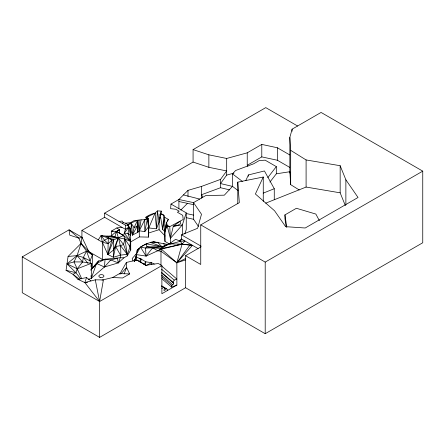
<?xml version="1.0" encoding="UTF-8"?>
<svg xmlns="http://www.w3.org/2000/svg" width="445" height="445" viewBox="0 0 445 445"><rect width="100%" height="100%" fill="white"/><g stroke="black" fill="none" stroke-linecap="round" stroke-linejoin="round"><path stroke-width="0.67" d="M88.121 279.505L91.325 278.264L104.442 266.994L118.292 262.9C123.526 252.988 119.483 241.385 116.429 231.367L111.311 231.133L111.378 235.839L114.254 236.968M81.919 237.975L81.919 230.404L104.62 217.299L104.62 213.138L125.401 225.137L125.401 229.292L123.571 235.5L113.714 239.899L113.364 257.243L120.5 255.135L127.242 254.329C132.204 244.361 129.451 234.103 131.603 223.818L127.782 224.441L125.618 223.195L123.232 222.684L122.191 223.284M98.3 239.855L101.071 235.594L107.684 236.2L108.313 238.069L107.846 254.479L113.364 257.243L115.656 246.491L118.281 237.764L124.917 238.998L130.724 241.479L130.724 249.962L127.242 255.897L123.871 257.844L118.292 262.9L110.744 259.952L105.053 259.201L98.718 260.965L91.364 269.214M135.975 260.497L136.181 256.365L134.357 261.254M130.491 242.024L139.352 236.912L148.513 237.113L148.786 227.957L148.018 218.172L146.538 218.645L145.76 217.243L146.605 217.36L155.099 213.111L157.413 210.891L161.218 211.091L160.845 213.461L163.871 215.208L164.717 217.299L168.26 219.34C164.149 225.927 164.85 234.014 164.945 241.407L169.845 244.233M164.945 241.407L164.717 217.299L162.62 229.347L165.117 231.962L164.989 229.386L166.219 225.621M127.782 224.441L130.491 229.386L132.41 235.099L137.772 232.335L137.561 220.253L127.782 224.441L127.659 225.248L128.883 227.106L128.038 233.492L130.724 241.479L123.571 235.5L119.321 233.047L119.466 229.781L116.857 227.929L111.311 231.133M140.748 262.394L141.004 258.973L136.087 257.065L134.401 261.282M90.997 275.716L91.325 278.264L96.537 263.451L98.718 260.965L90.786 270.115L96.537 263.451L104.442 266.994L105.053 259.201L120.5 257.711L123.871 257.844M146.538 218.645L144.736 219.685L139.352 230.766L137.772 232.335L139.012 220.08L139.352 236.912M90.986 266.572L91.325 263.334L82.559 261.949L73.959 261.905L67.006 263.841L75.917 272.685L80.584 278.67M151.194 264.625L151.417 262.667L145.827 261.821L141.004 258.973L139.196 258.701M79.433 279.154L73.086 274.387L66.06 270.332L68.079 256.454L81.04 243.426L82.025 237.319L69.07 229.837L22.25 256.871L22.25 292.715L99.608 337.377L185.582 287.737L265.203 333.711L422.75 242.753L422.75 171.141L321.073 112.44L292.104 129.167L289.845 137.416L289.845 173.044M145.265 265.593L145.827 261.821L143.952 264.519M104.62 213.138L193.074 162.069L208.866 167.309L226.683 170.947L220.531 179.402L201.607 186.383L187.996 190.36L178.907 199.488L170.986 204.06L170.624 208.655L175.82 209.256L179.202 211.214L177.405 212.248L182.734 215.33L183.201 219.463L169.74 226.672L167.264 226.11L166.636 222.405M148.018 218.172L147.278 219.58L141.082 219.836L139.352 230.766L144.781 231.65L148.513 226.8L148.018 218.172L146.605 217.36L148.068 215.914M119.722 274.176L126.347 262.472L136.804 259.997L145.954 265.276L158.287 263.496L161.885 265.576L161.885 293.728L176.865 285.078L176.865 262.828L192.446 245.334L182.049 244.188L168.761 243.81L162.069 246.808L160.984 251.269L160.984 265.431M86.23 282.831L84.867 282.586L77.964 279.349L73.086 274.387L75.917 272.685L77.235 268.791L82.559 261.949L83.343 257.438L86.541 251.175L81.04 243.426L78.848 238.136L69.07 229.837L69.793 235.188L78.848 238.136L82.025 237.319L88.633 251.269L92.382 254.896L92.382 267.801L91.242 268.268M159.966 217.577L159.088 222.122L156.462 228.819L148.786 227.957L147.278 219.58L144.781 231.65L144.736 219.685M160.339 215.63L161.218 211.091M159.494 220.125L159.088 222.122L159.088 229.687L165.117 235.995M159.766 218.79L160.033 217.46M132.41 235.099L137.171 226.21L134.062 227.64L131.603 223.818L132.41 235.099L134.062 227.64L137.561 220.253L137.171 226.21L137.772 232.335M170.391 243.86L170.391 238.364L173.283 226.244L180.13 221.237L180.525 223.696L177.249 225.587L173.283 226.244L182.372 224.87L186.255 212.877L170.986 204.06M117.124 231.133L119.466 229.781L116.429 231.367L114.827 237.196L118.281 237.764L123.565 244.489L127.242 254.329L127.242 255.897M167.231 290.641L167.537 289.545L161.724 285.874M170.313 244.088L180.509 241.246L184.953 241.012L182.049 244.188L176.865 262.828L160.984 251.269L157.83 250.791L152.68 247.815L146.894 246.808L145.515 248.06L146.071 256.075L136.181 254.579L137.205 250.157C141.349 245.484 147.301 243.282 153.163 241.663L167.759 244.483M135.03 260.759L136.087 257.065L136.181 258.245L136.181 254.579L140.487 247.097L146.249 243.832L162.069 246.808L167.765 244.839M170.391 238.364L169.74 226.672L166.786 224.964L164.945 230.799L167.264 226.11L170.391 238.364L182.372 224.87L182.372 234.576M77.235 270.148L77.235 268.791L73.959 261.905L77.102 255.619L81.04 243.426L88.633 251.269L86.541 251.175L77.102 255.619L67.006 263.841L77.235 268.791L81.73 278.804M184.825 233.931L186.255 229.509L186.255 212.877M167.648 221.226L168.26 219.34M90.897 280.839L86.541 277.563L84.867 282.586L99.608 301.532L99.608 337.377M134.34 261.154L136.32 255.352M124.122 273.859L126.591 267.467L126.347 262.472M102.239 235.984L101.071 235.594L102.333 242.186L107.846 254.479L113.481 250.057L118.281 237.764L111.378 235.839L105.843 236.384M113.714 239.899L107.846 254.479L111.912 240.15L113.714 239.899L101.071 235.594L104.531 240.256L108.141 243.699L111.912 240.15L108.313 238.069L104.531 240.256L102.333 242.186L102.333 259.402L103.629 259.769M164.989 229.386L166.786 224.964M145.76 217.243L150.733 214.373L155.099 213.111L148.786 227.957L148.38 225.971M192.446 245.334L182.049 244.188L180.509 241.246L181.471 238.998L181.471 234.843L197.597 228.296L201.49 214.245L193.531 202.625L178.907 199.488L178.907 208.699M245.796 180.609L248.377 174.946L264.441 170.958L274.27 188.725L274.27 199.744M237.775 203.766L237.775 182.144L263.262 177.021L255.391 194.003L274.582 210.791L285.629 226.672L305.209 227.996L358.036 197.491L345.871 179.797L340.158 165.712L306.093 159.944L290.685 150.343L289.845 137.416M161.73 276.862L171.598 285.34L172.877 284.845L173.75 283.343L172.994 282.247L174.229 280.1L176.865 279.076L162.008 266.316M113.481 250.057L115.656 246.491L120.528 245.668L123.565 244.489L124.917 238.998L123.571 235.5L116.429 231.367L111.378 235.839M139.257 261.771L141.004 258.973M289.745 154.916L277.352 147.762L261.788 144.419L247.236 152.824L226.683 158.47L226.683 175.102L220.531 183.562L232.329 186.366M189.77 245.273L176.865 262.828L161.346 249.133L146.071 256.075L140.487 247.097L145.515 248.06L152.68 247.815L162.069 246.808L157.519 242.286L150.605 242.492L162.069 246.808L146.894 246.808L146.249 243.832M130.724 241.479L124.272 233.124L128.883 227.106L130.491 229.386L130.491 234.042M267.834 177.588L276.312 166.619L265.148 160.172L259.251 160.55L253.628 163.799L235.605 170.507L232.49 173.878L232.49 186.355L224.336 195.177L205.807 195.533L193.531 202.625L193.531 219.257L198.459 226.449M269.954 182.044L276.312 173.817L276.312 166.619M146.071 256.075L152.68 247.815L161.646 248.516L182.049 244.188L177.956 244.316M136.754 253.294L132.221 258.489L133.055 261.115M120.756 274.059L126.591 267.467L129.64 273.909L122.581 277.986L112.724 277.502L102.022 280.127M104.442 266.994L110.744 259.952L117.474 258.261L118.292 262.9M166.408 288.582L164.767 290.385L163.843 290.279L164.767 287.959L163.793 287.353L161.885 288.455M180.82 210.04L187.517 203.315M160.845 213.461L160.117 214.134L159.088 222.122L157.413 210.891L156.462 228.819L155.099 213.111M179.385 240.806L181.471 238.998L198.17 248.644M139.313 248.393L137.205 250.157L137.205 252.12M168.95 244.21L175.586 239.299L180.509 241.246M168.761 243.81L157.83 250.791M193.074 162.069L193.074 149.598L265.771 107.623L297.627 126.018M247.91 166.452L247.236 165.295L261.788 156.896L277.352 160.239L289.745 167.392M185.582 287.737L185.582 255.719L200.745 264.475L200.745 224.886L239.321 202.62L237.775 182.144M112.724 277.502L119.499 273.592L129.64 273.909M161.885 265.576L99.608 301.532L22.25 256.871M185.582 255.719L201.012 246.808M286.113 226.494L284.945 218.551L284.945 214.891L296.398 208.282L315.861 214.073L319.399 220.737M200.745 224.886L265.203 262.099L422.75 171.141M146.305 265.576L151.417 262.667L154.315 264.046M96.537 263.451L105.053 259.201M185.582 258.528L176.865 262.828L185.582 259.874M263.262 193.113L274.27 188.725M265.709 203.159L306.093 187.056L340.158 192.824L345.353 205.629M161.73 278.642L171.598 287.12L176.865 285.078M77.235 268.791L91.325 263.334L91.325 278.264M134.29 260.931L136.176 260.23M229.709 189.898L220.531 187.723L201.607 194.699L202.725 197.141M148.786 232.969L159.088 229.687M226.683 175.102L233.975 173.099M95.291 279.827L99.608 301.532L103.396 279.933L95.291 279.827L84.867 282.586L87.609 282.191M161.346 249.133L182.049 244.188M77.964 279.349L86.541 277.563M276.312 173.817L289.845 171.726L290.685 184.653L299.246 189.987M119.043 221.465L122.214 221.02L123.232 222.684M116.857 227.929L121.969 227.312M141.082 219.836L134.045 220.67L130.624 222.645L125.618 223.195M68.079 256.454L77.102 255.619L83.343 257.438L90.101 260.87L90.43 263.407M108.313 238.069L118.281 237.764L107.684 236.2M125.401 225.137L127.659 225.248L130.491 229.386M124.272 233.124L128.038 233.492L130.674 235.678L128.883 227.106L125.401 229.292L104.62 217.299M163.365 243.888L164.628 244.071M165.885 244.255L167.771 244.528M193.074 149.598L208.866 154.832L226.683 158.47M178.907 201.524L193.531 204.661M186.221 213.528L193.531 215.102M186.221 217.688L193.531 219.257M153.163 241.663L155.722 242.264M66.06 270.332L75.917 272.685M111.89 231.278L113.047 231.572M183.451 194.921L199.672 199.076M108.141 243.699L102.333 242.186L81.919 230.404M157.519 242.286L158.648 242.664M181.471 234.843L201.012 246.124M161.58 286.107L165.751 288.51M88.527 251.431L102.333 259.402M116.429 231.367L119.321 233.047M136.804 259.997L146.221 265.52M232.49 173.878L242.353 181.382M232.49 186.355L237.969 190.521M161.641 269.281L174.229 280.1M161.691 272.535L172.994 282.247M161.78 273.058L173.75 283.343M161.596 275.155L172.877 284.845M77.102 255.619L82.559 261.949M120.528 245.668L127.242 254.329L124.917 238.998L129.601 246.269M83.343 257.438L87.971 263.412M115.656 246.491L120.5 255.135M284.945 214.891L286.797 227.467M130.608 245.996L130.724 249.962M345.871 179.797L345.871 204.822M340.158 165.712L340.158 192.824M306.093 159.944L306.093 187.056M292.104 129.167L292.104 131.253M290.685 150.343L290.685 184.653M277.352 147.762L277.352 160.239M265.203 262.099L265.203 333.711M263.262 177.021L263.262 201.379M261.788 144.419L261.788 156.896M248.377 174.946L248.377 176.32M247.236 152.824L247.236 165.295M220.531 179.402L220.531 187.723M208.866 154.832L208.866 167.309M201.607 186.383L201.607 198.164M187.996 190.36L187.996 196.595M171.598 285.34L171.598 287.12M148.513 226.8L148.513 237.113M163.871 215.208L162.62 229.347L160.117 214.134L163.871 215.208M92.382 254.896L90.101 260.87L86.541 251.175L92.382 254.896M100.119 277.346A2.548 1.469 0 0 0 103.935 276.072A2.548 1.469 0 0 0 100.119 274.799A2.548 1.469 0 0 0 100.119 277.346"/></g></svg>
